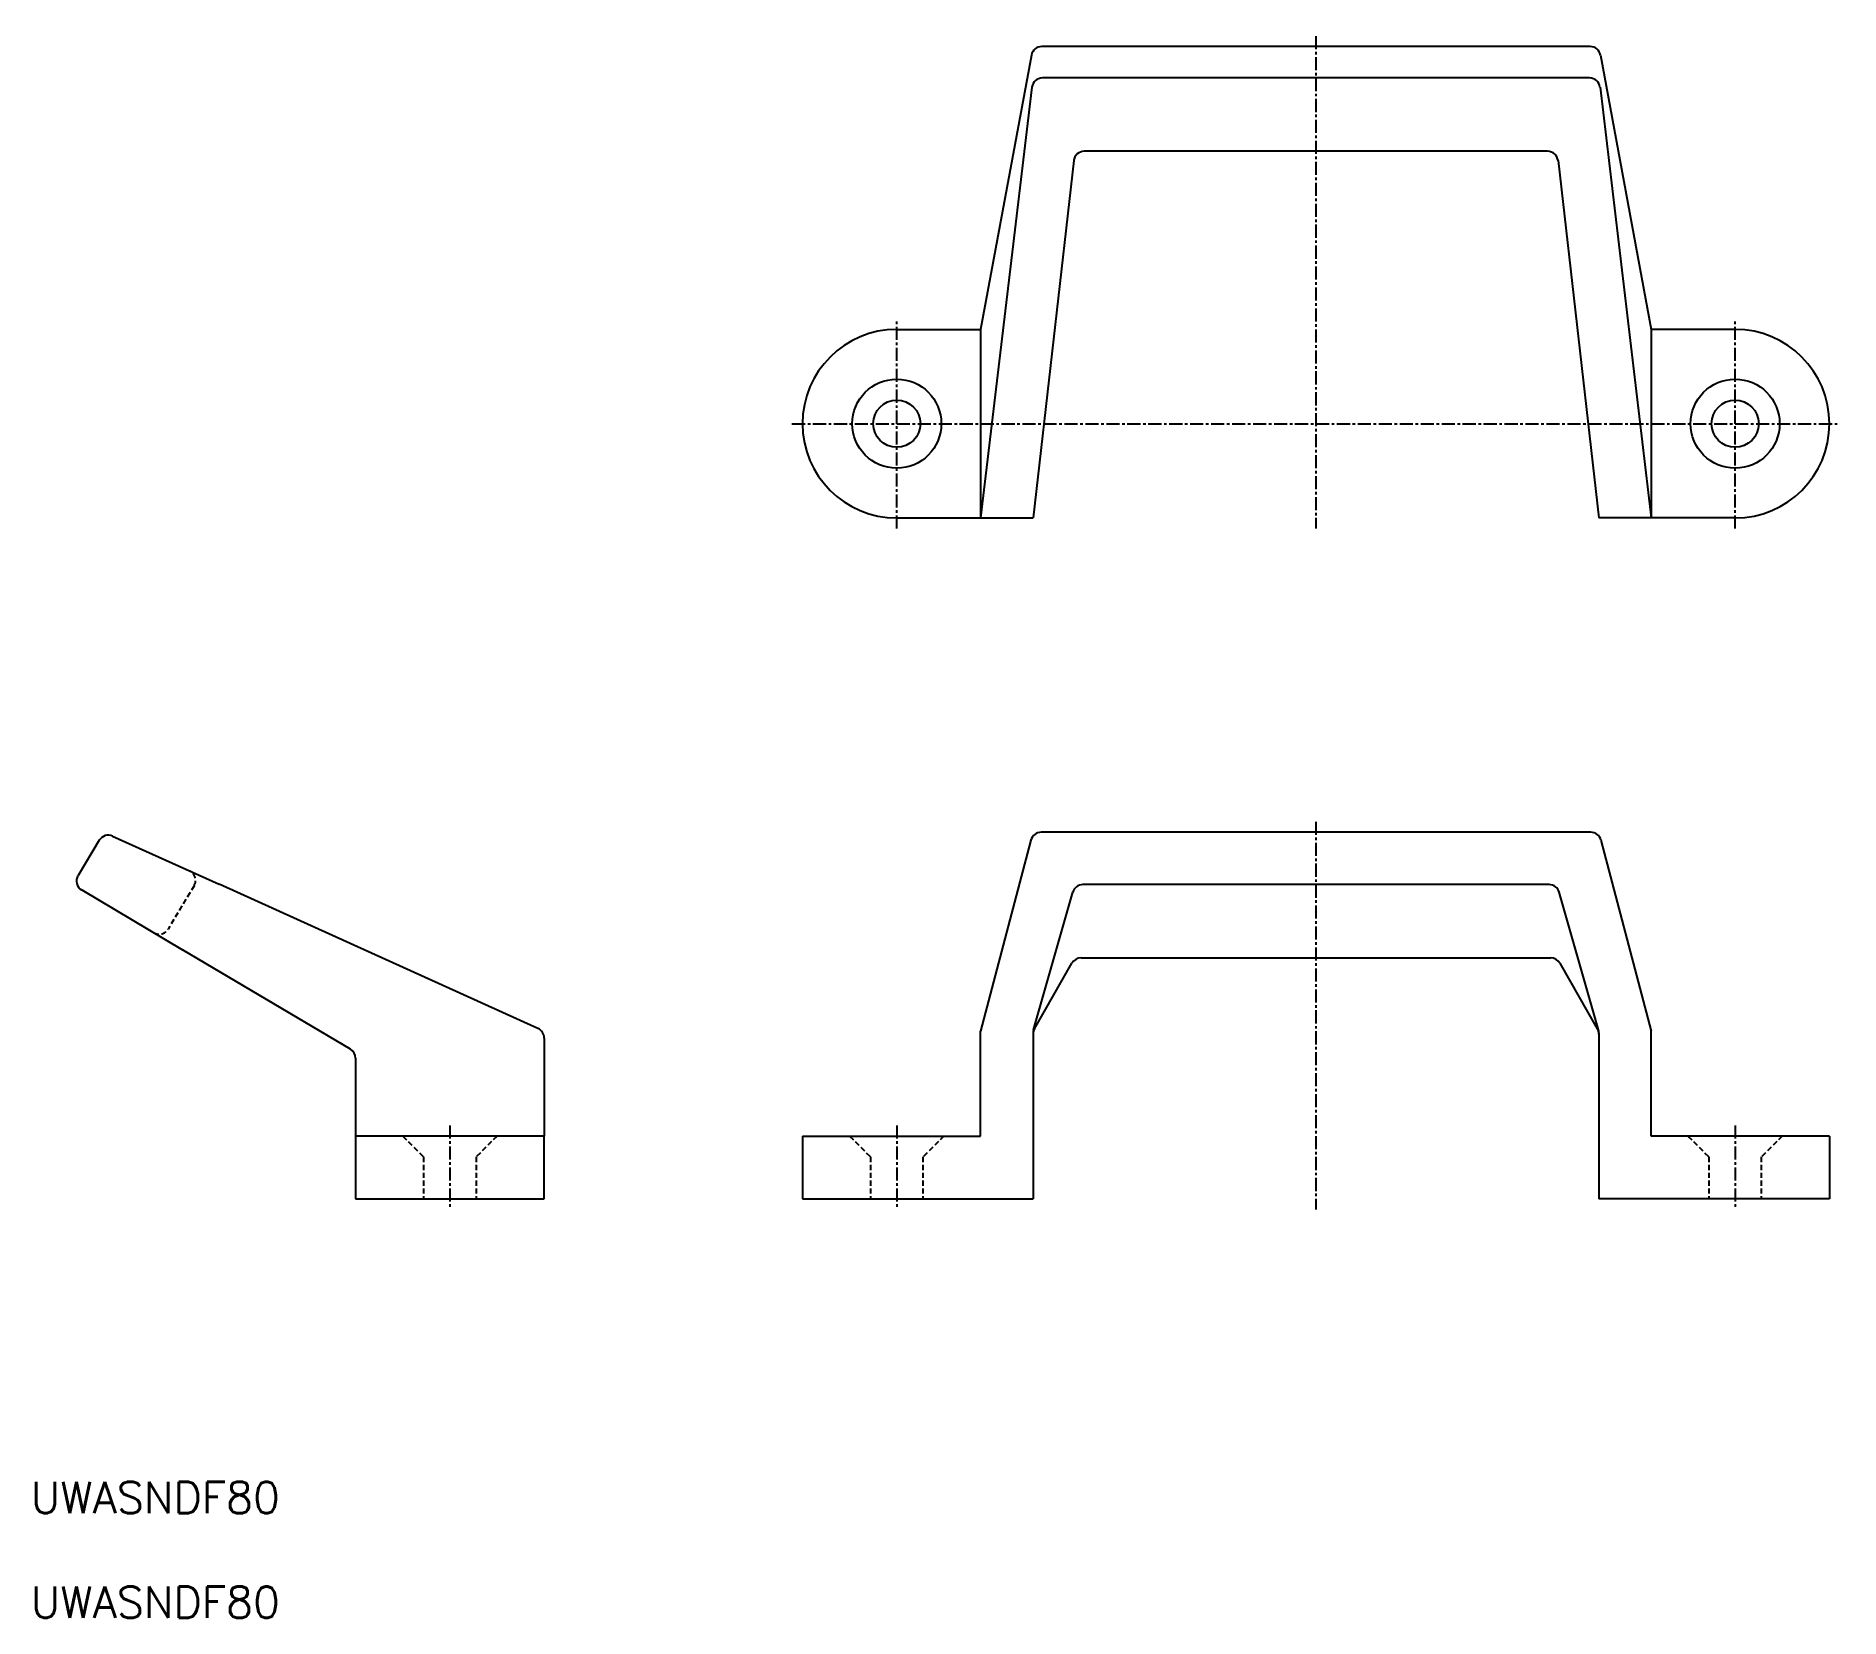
# Model space of a CAD drawing. Extents: x 11 to 183, y 10 to 161.
import ezdxf

# ---------------------------------------------------------------- set-up
doc = ezdxf.new("R2010")
doc.units = 0
doc.linetypes.add('CENTER', pattern=[2, 1.25, -0.25, 0.25, -0.25])
doc.linetypes.add('DASHED', pattern=[0.75, 0.5, -0.25])
doc.layers.get('0').update_dxf_attribs({"linetype": 'CONTINUOUS'})
doc.layers.add('CENTER', color=1, linetype='CENTER')
doc.styles.get("Standard").update_dxf_attribs({"font": 'txt.shx'})

msp = doc.modelspace()

# ---------------------------------------------------------------- linework, layer by layer
at = {"color": 7, "linetype": 'CONTINUOUS'}
for p, q in [((105.5, 159.18), (100.65, 133)), ((158.82, 160), (106.48, 160)), ((159.8, 159.18), (164.65, 133)), ((158.76, 157), (106.54, 157)), ((105.55, 156.12), (100.65, 115)), ((159.76, 156.12), (164.65, 115)), ((154.76, 150), (110.54, 150)), ((109.55, 149.11), (105.65, 115)), ((155.75, 149.11), (159.65, 115)), ((92.65, 133), (100.65, 133)), ((100.65, 133), (100.65, 115)), ((172.65, 133), (164.65, 133)), ((164.65, 133), (164.65, 115)), ((92.65, 115), (100.65, 115)), ((100.65, 115), (105.65, 115)), ((164.65, 115), (159.65, 115)), ((172.65, 115), (164.65, 115)), ((17.81, 84.63), (27.99, 80.03)), ((158.88, 85), (106.42, 85)), ((16.54, 84.24), (14.52, 80.86)), ((105.45, 84.25), (100.65, 66)), ((159.85, 84.25), (164.65, 66)), ((14.87, 79.49), (24.49, 73.78)), ((58.41, 66.27), (27.99, 80.03)), ((105.69, 66.13), (109.44, 79.27)), ((154.9, 80), (110.41, 80)), ((159.61, 66.13), (155.86, 79.27)), ((40.51, 64.29), (24.49, 73.78)), ((105.78, 66.23), (109.36, 72.5)), ((110.23, 73), (155.07, 73)), ((159.52, 66.23), (155.94, 72.5)), ((100.65, 56), (100.65, 66)), ((105.65, 65.86), (105.65, 50)), ((159.65, 65.86), (159.65, 50)), ((164.65, 56), (164.65, 66)), ((59, 65.35), (59, 56)), ((41, 63.43), (41, 56)), ((59, 56), (41, 56)), ((41, 56), (41, 50)), ((59, 50), (59, 56)), ((83.65, 56), (100.65, 56)), ((83.65, 56), (83.65, 50)), ((181.65, 56), (164.65, 56)), ((181.65, 56), (181.65, 50)), ((41, 50), (59, 50)), ((83.65, 50), (105.65, 50)), ((181.65, 50), (159.65, 50))]:
    msp.add_line(p, q, dxfattribs=at)
at = {"color": 3, "linetype": 'DASHED'}
for p, q in [((25.59, 79.89), (23.11, 75.75)), ((45.5, 56), (47.5, 54)), ((54.5, 56), (52.5, 54)), ((88.15, 56), (90.15, 54)), ((97.15, 56), (95.15, 54)), ((168.15, 56), (170.15, 54)), ((177.15, 56), (175.15, 54)), ((47.5, 54), (47.5, 50)), ((52.5, 54), (52.5, 50)), ((90.15, 54), (90.15, 50)), ((95.15, 54), (95.15, 50)), ((170.15, 54), (170.15, 50)), ((175.15, 54), (175.15, 50))]:
    msp.add_line(p, q, dxfattribs=at)
at = {"color": 7, "linetype": 'CONTINUOUS'}
for centre, radius in [((92.65, 124), 4.25), ((172.65, 124), 4.25), ((92.65, 124), 2.25), ((172.65, 124), 2.25)]:
    msp.add_circle(centre, radius, dxfattribs=at)
for centre, radius, start, end in [((106.48, 159), 1, 90, 169.5085), ((158.82, 159), 1, 10.4915, 90), ((106.54, 156), 1, 90, 173.211), ((158.76, 156), 1, 6.789, 90), ((110.54, 149), 1, 90, 173.4802), ((154.76, 149), 1, 6.5198, 90), ((92.65, 124), 9, 90, 270), ((172.65, 124), 9, 270, 90), ((17.4, 83.72), 1, 65.6589, 149.0362), ((106.42, 84), 1, 90, 165.2564), ((158.88, 84), 1, 14.7436, 90), ((15.37, 80.35), 1, 149.0362, 239.3493), ((110.41, 79), 1, 90, 164.0546), ((154.9, 79), 1, 15.9454, 90), ((110.23, 72), 1, 90, 150.2551), ((155.07, 72), 1, 29.7449, 90), ((58, 65.35), 1, 0, 65.6589), ((106.65, 65.73), 1, 150.2551, 180), ((106.65, 65.73), 1, 150.2551, 180), ((106.65, 65.86), 1, 164.0546, 180), ((106.65, 65.86), 1, 164.0546, 180), ((158.65, 65.73), 1, 0, 29.7449), ((158.65, 65.73), 1, 0, 29.7449), ((158.65, 65.86), 1, 0, 15.9454), ((158.65, 65.86), 1, 0, 15.9454), ((40, 63.43), 1, 0, 59.3493)]:
    msp.add_arc(centre, radius, start, end, dxfattribs=at)
at = {"color": 3, "linetype": 'DASHED'}
for centre, start, end in [((24.74, 80.4), 329.0362, 65.6589), ((22.26, 76.27), 239.3493, 329.0362)]:
    msp.add_arc(centre, 1, start, end, dxfattribs=at)
at = {"layer": 'CENTER', "color": 1, "linetype": 'CENTER'}
for p, q in [((132.65, 161), (132.65, 114)), ((92.65, 114), (92.65, 134)), ((172.65, 114), (172.65, 134)), ((82.65, 124), (182.65, 124)), ((132.65, 86), (132.65, 49)), ((50, 57), (50, 49)), ((92.65, 57), (92.65, 49)), ((172.65, 57), (172.65, 49))]:
    msp.add_line(p, q, dxfattribs=at)

# ---------------------------------------------------------------- texts
at = {"color": 7, "linetype": 'CONTINUOUS'}
for p in [(10, 20), (10, 10)]:
    msp.add_text('UWASNDF80', height=3, dxfattribs=at).set_placement(p)

doc.saveas('drawing.dxf')
